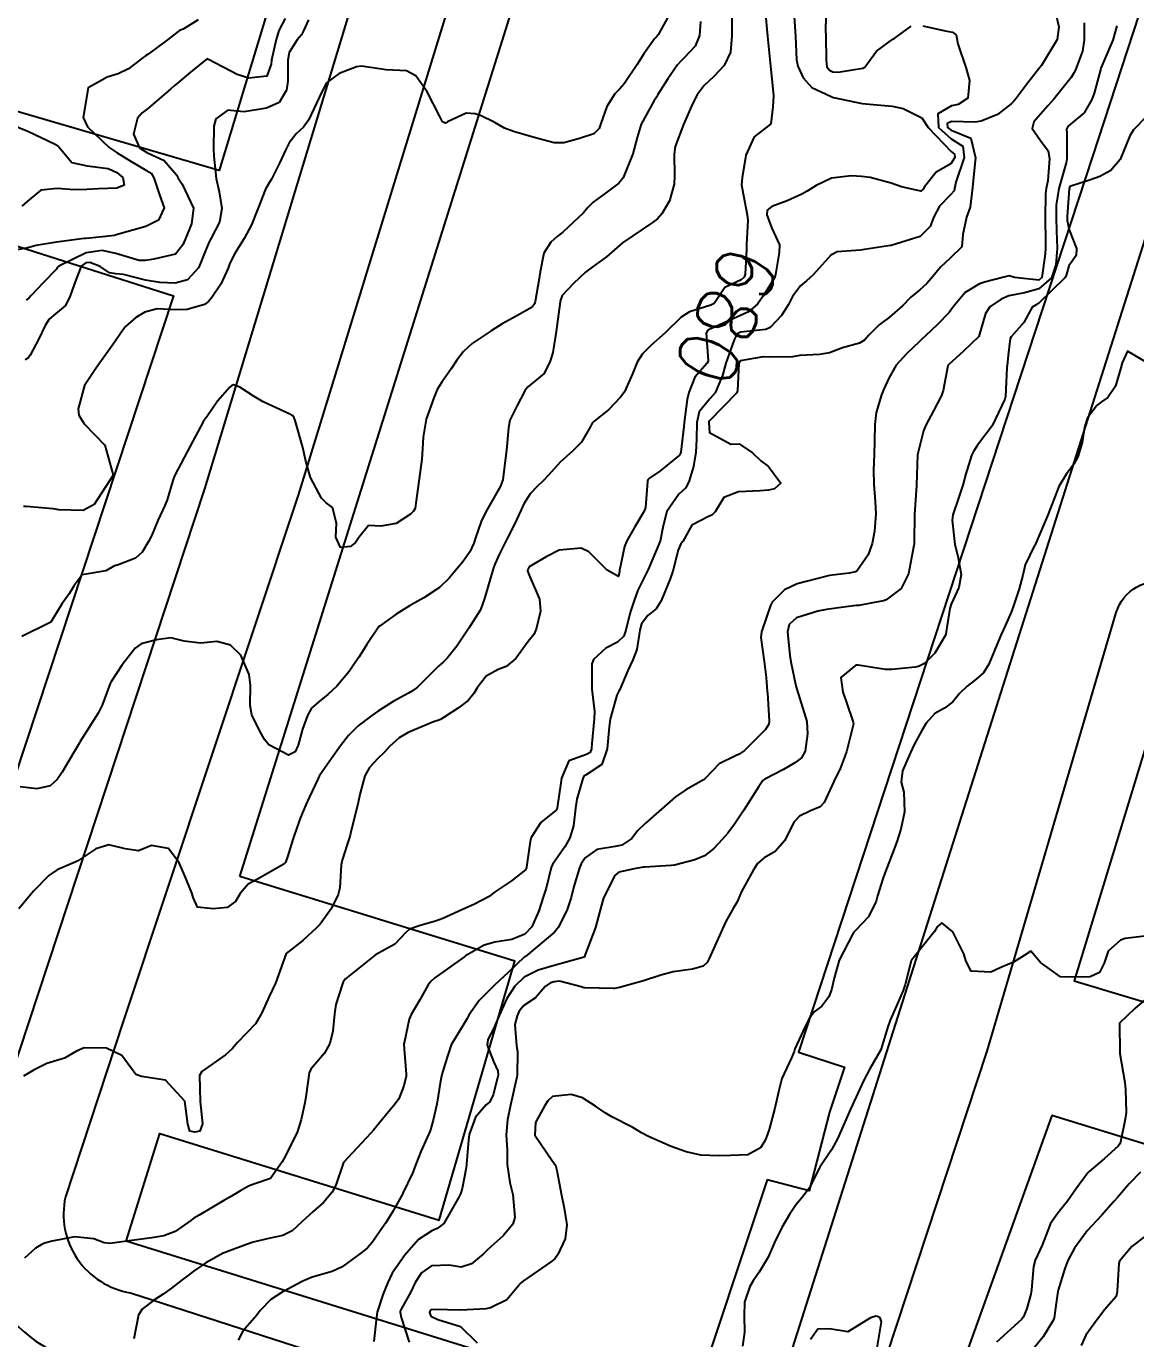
# Model space of a CAD drawing. Header units: metres. Extents: x 292545 to 299085, y 7450245 to 7463078.
# Drawn here: x 296307 to 296381.5, y 7459878.1 to 7459966.2 of the extents above; entities that cross this region are included whole.
import ezdxf
from ezdxf.enums import TextEntityAlignment as Align

# ---------------------------------------------------------------- set-up
doc = ezdxf.new("R2010")
doc.units = ezdxf.units.M
for name, color, linetype in [('Cotas', 45, 'Continuous'), ('Curvas de Nivel 1m', 11, 'Continuous'), ('Curvas de Nivel 5m', 15, 'Continuous'), ('Edificações', 30, 'Continuous'), ('Vias Primárias', 230, 'Continuous')]:
    doc.layers.add(name, color=color, linetype=linetype)
doc.styles.add('Style-STANDARD', font='STANDARD.shx')

msp = doc.modelspace()

# ---------------------------------------------------------------- linework, layer by layer
at = {"layer": 'Curvas de Nivel 1m', "flags": 128}
for points, elevation in [([(296356.601, 7459967.566), (296356.732, 7459966.03), (296356.776, 7459965.564), (296356.949, 7459963.779), (296356.972, 7459963.562), (296357.145, 7459961.815), (296357.172, 7459961.56), (296357.172, 7459961.53), (296357.132, 7459960.81), (296356.987, 7459959.69), (296356.861, 7459959.563), (296355.869, 7459958.815), (296355.319, 7459957.578), (296355.284, 7459957.385), (296355.078, 7459956.085), (296355.031, 7459955.581), (296355.069, 7459955.346), (296355.401, 7459953.576), (296355.44, 7459953.175), (296355.367, 7459951.577), (296355.348, 7459951.248), (296355.263, 7459949.577), (296355.192, 7459949.386), (296354.997, 7459949.208), (296353.895, 7459948.691), (296353.186, 7459947.607), (296352.972, 7459947.493), (296351.537, 7459947.055), (296350.963, 7459946.684), (296349.891, 7459945.646), (296348.944, 7459944.784), (296348.372, 7459944.232), (296348.016, 7459943.669), (296347.699, 7459942.895), (296347.159, 7459941.677), (296347.06, 7459941.52), (296346.899, 7459941.321), (296346.1, 7459940.478), (296345.129, 7459939.698), (296345.003, 7459939.577), (296344.878, 7459939.35), (296344.282, 7459938.289), (296343.702, 7459937.717), (296342.845, 7459936.961), (296342.272, 7459936.302), (296341.76, 7459935.741), (296341.28, 7459935.294), (296340.824, 7459934.821), (296340.413, 7459934.158), (296340.232, 7459933.756), (296339.771, 7459932.788), (296339.256, 7459931.773), (296338.773, 7459930.788), (296338.452, 7459930.097), (296338.339, 7459929.784), (296337.991, 7459928.547), (296337.768, 7459927.79), (296337.488, 7459927.036), (296336.713, 7459925.8), (296335.915, 7459924.594), (296335.278, 7459923.814), (296334.983, 7459923.524), (296334.687, 7459923.24), (296333.256, 7459921.841), (296332.924, 7459921.591), (296332.667, 7459921.443), (296331.643, 7459920.875), (296330.649, 7459920.244), (296330.424, 7459920.094), (296330.113, 7459919.875), (296329.285, 7459919.234), (296328.63, 7459918.584), (296328.093, 7459917.898), (296327.484, 7459917.037), (296326.697, 7459915.919), (296326.66, 7459915.852), (296326.591, 7459915.695), (296326.023, 7459914.481), (296325.757, 7459913.928), (296325.414, 7459913.081), (296325.003, 7459911.936), (296324.887, 7459911.598), (296324.53, 7459910.439), (296324.4, 7459910.067), (296324.29, 7459909.943), (296322.513, 7459908.933), (296321.887, 7459908.598), (296321.353, 7459907.982), (296321.04, 7459907.442), (296320.493, 7459907.045), (296319.537, 7459906.955), (296318.493, 7459907.053), (296318.2, 7459907.714), (296318.102, 7459908.016), (296317.649, 7459909.158), (296317.263, 7459910.029), (296316.538, 7459911.013), (296315.398, 7459911.193), (296314.535, 7459910.842), (296313.636, 7459910.974), (296312.54, 7459911.256), (296311.659, 7459910.976), (296310.525, 7459910.229), (296310.452, 7459910.182), (296310.321, 7459910.112), (296309.075, 7459909.567), (296308.513, 7459909.179), (296307.486, 7459908.145), (296306.491, 7459906.958)], 681), ([(296354.378, 7459966.766), (296354.382, 7459965.592), (296354.287, 7459964.483), (296353.87, 7459963.599), (296353.155, 7459962.867), (296352.511, 7459962.255), (296352.038, 7459961.621), (296351.732, 7459961.029), (296351.123, 7459959.63), (296350.576, 7459958.16), (296350.495, 7459957.636), (296350.532, 7459956.182), (296350.51, 7459955.636), (296350.189, 7459954.506), (296349.684, 7459953.644), (296349.379, 7459953.308), (296349.037, 7459953.043), (296347.023, 7459951.68), (296345.967, 7459950.737), (296345.006, 7459950.043), (296344.558, 7459949.707), (296343.747, 7459948.963), (296342.979, 7459948.143), (296342.864, 7459947.842), (296342.845, 7459947.731), (296342.633, 7459946.056), (296342.586, 7459945.734), (296342.349, 7459944.326), (296342.181, 7459943.738), (296341.762, 7459942.9), (296340.91, 7459942.192), (296340.659, 7459942), (296340.477, 7459941.754), (296339.938, 7459940.714), (296339.477, 7459939.764), (296339.371, 7459939.269), (296339.25, 7459937.766), (296339.192, 7459937.425), (296338.987, 7459935.768), (296338.956, 7459935.645), (296338.829, 7459935.343), (296337.949, 7459933.783), (296337.563, 7459933.031), (296337.146, 7459931.796), (296337.056, 7459931.521), (296336.774, 7459930.937), (296336.306, 7459930.266), (296335.931, 7459929.808), (296335.399, 7459929.171), (296334.75, 7459928.531), (296333.692, 7459927.836), (296333.079, 7459927.504), (296332.735, 7459927.31), (296331.839, 7459926.746), (296330.714, 7459925.936), (296330.68, 7459925.904), (296330.649, 7459925.871), (296329.873, 7459924.706), (296329.341, 7459923.884), (296329.086, 7459923.489), (296328.683, 7459922.891), (296327.845, 7459921.902), (296327.234, 7459921.342), (296326.657, 7459920.876), (296326.157, 7459920.418), (296325.871, 7459919.928), (296325.537, 7459919.028), (296325.253, 7459917.934), (296325.05, 7459917.502), (296324.613, 7459917.276), (296323.282, 7459917.96), (296322.981, 7459918.319), (296322.633, 7459918.972), (296322.145, 7459919.975), (296322.025, 7459920.604), (296322.06, 7459921.976), (296321.956, 7459922.701), (296321.395, 7459923.983), (296320.7, 7459924.664), (296319.797, 7459924.905), (296318.701, 7459924.801), (296317.593, 7459924.918), (296316.704, 7459925.155), (296315.74, 7459925.013), (296314.7, 7459924.76), (296314.308, 7459924.453), (296313.998, 7459924.067), (296313.429, 7459923.329), (296312.674, 7459922.18), (296312.629, 7459922.081), (296312.1, 7459920.64), (296311.828, 7459920.092), (296310.624, 7459918.19), (296310.595, 7459918.139), (296310.578, 7459918.11), (296309.845, 7459916.883), (296309.398, 7459916.122), (296309.078, 7459915.643), (296308.589, 7459915.217), (296307.709, 7459915.02), (296306.588, 7459915.137)], 682), ([(296350.048, 7459966.798), (296349.418, 7459965.648), (296349.314, 7459965.526), (296349.189, 7459965.385), (296348.454, 7459964.38), (296348.019, 7459963.667), (296347.15, 7459962.377), (296346.82, 7459962.01), (296346.521, 7459961.686), (296345.979, 7459960.847), (296345.577, 7459959.695), (296345.457, 7459959.357), (296345.112, 7459959), (296344.135, 7459958.687), (296343.103, 7459958.405), (296342.434, 7459958.406), (296341.108, 7459958.76), (296339.705, 7459959.173), (296339.117, 7459959.393), (296338.418, 7459959.781), (296337.545, 7459960.211), (296337.128, 7459960.345), (296336.532, 7459960.402), (296335.28, 7459959.818), (296335.191, 7459959.75), (296335.122, 7459959.733), (296334.944, 7459959.822), (296334.744, 7459960.206), (296333.918, 7459961.832), (296333.154, 7459962.913), (296332.538, 7459963.231), (296331.157, 7459963.296), (296329.495, 7459963.552), (296329.159, 7459963.512), (296328.003, 7459963.053), (296327.148, 7459962.426), (296326.885, 7459961.914), (296326.663, 7459961.442), (296325.943, 7459959.928), (296325.601, 7459959.448), (296325.109, 7459959.013), (296324.646, 7459958.399), (296324.417, 7459957.947), (296323.989, 7459957.046), (296323.462, 7459955.956), (296323.315, 7459955.713), (296323.066, 7459955.285), (296322.537, 7459953.968), (296322.12, 7459952.891), (296321.616, 7459951.981), (296321.013, 7459951.013), (296320.671, 7459950.329), (296320.543, 7459949.995), (296320.068, 7459948.918), (296319.459, 7459948.005), (296319.242, 7459947.736), (296318.968, 7459947.542), (296317.789, 7459947.204), (296316.97, 7459947.19), (296315.776, 7459947.243), (296314.967, 7459947.032), (296314.35, 7459946.678), (296313.667, 7459946.073), (296313.362, 7459945.663), (296312.942, 7459945.031), (296312.279, 7459944.09), (296311.71, 7459943.309), (296310.903, 7459942.11), (296310.476, 7459940.525), (296310.519, 7459940.114), (296310.877, 7459939.519), (296311.585, 7459938.814), (296312.265, 7459938.089), (296312.833, 7459936.08), (296311.563, 7459934.099), (296310.809, 7459933.7), (296309.178, 7459933.758), (296308.81, 7459933.816), (296306.994, 7459933.965), (296306.811, 7459933.979)], 684), ([(296324.386, 7459966.764), (296323.961, 7459965.952), (296323.786, 7459965.352), (296323.473, 7459963.957), (296323.431, 7459963.687), (296323.152, 7459962.887), (296321.929, 7459962.757), (296321.153, 7459962.995), (296319.232, 7459964.009), (296319.163, 7459964.046), (296319.131, 7459964.043), (296319.078, 7459964.011), (296318.026, 7459963.155), (296317.149, 7459962.418), (296316.937, 7459962.242), (296316.696, 7459962.037), (296315.129, 7459960.695), (296314.783, 7459960.407), (296314.468, 7459960.067), (296314.199, 7459958.977), (296314.607, 7459958.065), (296315.09, 7459957.754), (296316.265, 7459957.222), (296317.075, 7459956.251), (296317.191, 7459956.029), (296317.473, 7459955.621), (296318.224, 7459954.018), (296318.1, 7459952.957), (296317.701, 7459952.023), (296317.499, 7459951.545), (296317.012, 7459950.924), (296315.552, 7459950.596), (296315.007, 7459950.493), (296314.567, 7459950.505), (296313.012, 7459950.97), (296312.093, 7459951.173), (296311.012, 7459951.02), (296309.183, 7459950.128), (296309.089, 7459950.042), (296309.001, 7459949.9), (296308.129, 7459949.002), (296307.327, 7459948.147), (296307.166, 7459947.962), (296306.978, 7459947.83)], 686), ([(296376.061, 7459967.337), (296376.336, 7459966.193), (296376.213, 7459965.335), (296375.165, 7459963.608), (296375.051, 7459963.464), (296374.963, 7459963.352), (296374.177, 7459962.335), (296373.439, 7459961.367), (296373.305, 7459961.204), (296373.138, 7459961.017), (296372.204, 7459960.302), (296371.12, 7459959.849), (296370.716, 7459959.799), (296369.119, 7459959.831), (296368.835, 7459959.705), (296368.854, 7459959.423), (296369.111, 7459959.247), (296370.433, 7459958.727), (296370.748, 7459957.395), (296370.693, 7459957), (296370.543, 7459955.398), (296370.378, 7459954.075), (296370.126, 7459953.404), (296369.877, 7459952.253), (296369.811, 7459951.408), (296369.015, 7459950.644), (296368.389, 7459950.047), (296367.87, 7459949.431), (296367.469, 7459948.962), (296366.989, 7459948.52), (296366.403, 7459948.027), (296365.841, 7459947.457), (296364.965, 7459946.699), (296364.261, 7459946.176), (296363.582, 7459945.484), (296363.278, 7459945.156), (296362.945, 7459944.954), (296361.804, 7459944.637), (296360.935, 7459944.294), (296360.267, 7459944.186), (296358.931, 7459944.112), (296358.449, 7459944.026), (296356.93, 7459944.015), (296356.473, 7459944.021), (296354.935, 7459943.751), (296354.851, 7459943.581), (296354.746, 7459941.742), (296354.677, 7459941.583), (296352.884, 7459939.722), (296352.836, 7459939.657), (296352.825, 7459939.611), (296352.873, 7459938.944), (296354.296, 7459938.154), (296354.862, 7459938.179), (296355.756, 7459937.571), (296356.313, 7459937.033), (296356.844, 7459936.672), (296357.666, 7459935.552), (296357.233, 7459935.152), (296356.828, 7459935.061), (296356.283, 7459935.023), (296354.827, 7459934.969), (296353.84, 7459934.582), (296353.249, 7459933.606), (296353.031, 7459933.386), (296352.808, 7459933.292), (296351.696, 7459932.724), (296351.081, 7459931.627), (296350.946, 7459931.464), (296350.777, 7459931.032), (296350.421, 7459929.635), (296350.237, 7459929.117), (296349.631, 7459927.647), (296349.295, 7459927.091), (296348.728, 7459926.663), (296348.299, 7459926.084), (296348.207, 7459925.665), (296347.996, 7459924.371), (296347.718, 7459923.67), (296347.396, 7459922.959), (296346.855, 7459921.678), (296346.778, 7459921.562), (296346.659, 7459921.298), (296346.211, 7459919.686), (296346.13, 7459919.179), (296346.009, 7459917.689), (296345.654, 7459916.647), (296344.596, 7459915.944), (296344.443, 7459915.864), (296344.358, 7459915.712), (296343.968, 7459914.327), (296343.873, 7459913.717), (296343.747, 7459912.532), (296343.49, 7459911.721), (296343.151, 7459911.117), (296342.53, 7459910.22), (296342.329, 7459909.928), (296342.253, 7459909.733), (296341.901, 7459908.344), (296341.716, 7459907.738), (296341.416, 7459906.814), (296340.955, 7459905.745), (296340.468, 7459905.256), (296339.6, 7459904.898), (296338.467, 7459904.718), (296337.733, 7459904.518), (296336.499, 7459903.8), (296336.474, 7459903.779), (296336.452, 7459903.758), (296336.289, 7459903.64), (296334.438, 7459902.32), (296334.173, 7459902.095), (296333.981, 7459901.835), (296333.423, 7459900.835), (296332.837, 7459899.846), (296332.713, 7459899.533), (296332.385, 7459898.042), (296332.347, 7459897.887), (296332.346, 7459897.85), (296332.38, 7459897.525), (296332.515, 7459895.848), (296332.503, 7459895.706), (296332.351, 7459895.052), (296332.002, 7459894.189), (296331.772, 7459893.856), (296331.111, 7459893.077), (296330.315, 7459892.084), (296330.134, 7459891.873), (296328.293, 7459889.9), (296327.787, 7459888.388), (296327.545, 7459887.907), (296326.944, 7459887.225), (296326.25, 7459886.625), (296325.508, 7459885.931), (296324.847, 7459885.327), (296324.229, 7459885), (296323.367, 7459884.817), (296322.222, 7459884.566), (296321.782, 7459884.412), (296320.645, 7459883.986), (296320.341, 7459883.869), (296320.22, 7459883.818), (296319.046, 7459883.172), (296318.201, 7459882.59), (296317.878, 7459882.343), (296317.473, 7459882.027), (296316.756, 7459881.466), (296316.183, 7459881.064), (296315.568, 7459880.657), (296314.784, 7459880.054), (296314.541, 7459879.682), (296314.209, 7459878.059)], 678), ([(296360.709, 7459967.515), (296360.67, 7459966.044), (296360.677, 7459965.515), (296360.701, 7459963.983), (296360.764, 7459963.516), (296360.922, 7459963.275), (296361.159, 7459963.166), (296361.518, 7459963.148), (296363.162, 7459963.414), (296363.305, 7459963.488), (296364.094, 7459964.561), (296365.192, 7459965.367), (296365.256, 7459965.395), (296365.346, 7459965.458), (296366.413, 7459966.236)], 679), ([(296318.548, 7459966.667), (296317.536, 7459966.027), (296317.283, 7459965.938), (296317.192, 7459965.891), (296316.472, 7459965.327), (296315.176, 7459964.369), (296314.993, 7459964.243), (296314.758, 7459964.064), (296313.855, 7459963.381), (296313.157, 7459963.031), (296312.431, 7459962.81), (296311.143, 7459962.1), (296310.825, 7459960.104), (296311.114, 7459959.473), (296312.557, 7459958.085), (296313.089, 7459957.722), (296313.964, 7459957.192), (296315.078, 7459956.546), (296315.378, 7459956.357), (296315.566, 7459956.053), (296315.931, 7459954.916), (296316.252, 7459954.042), (296315.869, 7459953.219), (296315.034, 7459952.787), (296314.461, 7459952.636), (296313.025, 7459952.219), (296312.917, 7459952.189), (296312.121, 7459952.089), (296311.022, 7459951.982), (296310.889, 7459951.97), (296309.019, 7459951.725), (296307.656, 7459951.504), (296307.015, 7459951.334), (296305.985, 7459951.138)], 687), ([(296352.276, 7459966.546), (296352.209, 7459965.62), (296351.913, 7459964.891), (296351.17, 7459964.106), (296350.924, 7459963.875), (296350.721, 7459963.634), (296350.083, 7459962.712), (296349.413, 7459961.647), (296349.313, 7459961.477), (296349.138, 7459961.208), (296348.291, 7459959.662), (296348.008, 7459958.768), (296347.73, 7459957.67), (296347.077, 7459956.054), (296346.792, 7459955.683), (296345.793, 7459954.961), (296345.054, 7459954.426), (296344.694, 7459954.06), (296344.403, 7459953.71), (296343.03, 7459952.397), (296342.647, 7459952.114), (296342.212, 7459951.738), (296341.758, 7459951), (296341.504, 7459949.745), (296341.446, 7459949.296), (296341.164, 7459947.748), (296341.123, 7459947.597), (296340.969, 7459947.363), (296339.936, 7459946.788), (296338.958, 7459946.25), (296338.209, 7459945.781), (296336.944, 7459944.918), (296336.348, 7459944.397), (296335.898, 7459943.81), (296335.516, 7459943.223), (296334.911, 7459942.337), (296334.706, 7459942.023), (296334.597, 7459941.825), (296334.355, 7459941.285), (296333.856, 7459939.835), (296333.653, 7459938.621), (296333.609, 7459937.839), (296333.548, 7459937.144), (296333.38, 7459935.842), (296333.16, 7459934.188), (296333.104, 7459933.846), (296333.005, 7459933.652), (296332.807, 7459933.47), (296331.824, 7459932.833), (296330.795, 7459932.646), (296329.981, 7459932.693), (296329.321, 7459931.885), (296329.107, 7459931.559), (296328.777, 7459931.288), (296328.094, 7459931.218), (296327.772, 7459931.905), (296327.838, 7459932.863), (296327.567, 7459933.909), (296327.129, 7459934.229), (296326.819, 7459934.524), (296326.082, 7459935.928), (296325.76, 7459937.02), (296325.57, 7459937.933), (296325.058, 7459939.761), (296324.994, 7459939.939), (296324.884, 7459940.062), (296324.638, 7459940.19), (296322.893, 7459941.01), (296322.287, 7459941.36), (296321.327, 7459941.984), (296320.905, 7459942.155), (296320.79, 7459942.106), (296320.67, 7459941.992), (296319.835, 7459941.059), (296319.121, 7459940.008), (296319.017, 7459939.874), (296318.88, 7459939.671), (296317.998, 7459938.023), (296317.604, 7459937.277), (296316.952, 7459936.038), (296316.83, 7459935.73), (296316.446, 7459934.415), (296316.3, 7459934.045), (296315.827, 7459933.025), (296315.417, 7459932.054), (296315.208, 7459931.634), (296314.776, 7459930.914), (296314.332, 7459930.502), (296313.23, 7459930.075), (296312.88, 7459929.961), (296312.761, 7459929.895), (296312.333, 7459929.661), (296310.756, 7459929.379), (296310.206, 7459928.658), (296309.871, 7459928.119), (296309.396, 7459927.46), (296308.716, 7459926.312), (296308.637, 7459926.208), (296308.505, 7459926.132), (296306.704, 7459925.233)], 683), ([(296367.201, 7459966.264), (296368.706, 7459965.916), (296369.197, 7459965.831), (296369.433, 7459965.654), (296369.482, 7459965.416), (296369.549, 7459965.053), (296370.109, 7459963.406), (296370.342, 7459962.59), (296370.215, 7459961.404), (296369.577, 7459960.973), (296369.135, 7459960.877), (296368.2, 7459960.356), (296368.262, 7459959.429), (296369.105, 7459958.665), (296369.876, 7459958.184), (296369.978, 7459957.407), (296369.427, 7459955.765), (296369.349, 7459955.416), (296369.298, 7459955.188), (296369.065, 7459954.916), (296368.322, 7459954.159), (296367.943, 7459953.431), (296367.691, 7459952.779), (296367.03, 7459952.1), (296365.067, 7459951.513), (296365.023, 7459951.506), (296364.735, 7459951.473), (296363.276, 7459951.231), (296363.02, 7459951.198), (296361.442, 7459951.082), (296361.016, 7459950.864), (296359.827, 7459949.528), (296359.395, 7459949.136), (296358.992, 7459948.799), (296358.45, 7459948.076), (296358.169, 7459947.548), (296357.717, 7459946.801), (296356.957, 7459945.991), (296356.649, 7459945.87), (296354.954, 7459945.688), (296354.732, 7459945.583), (296354.541, 7459945.178), (296353.982, 7459943.594), (296353.743, 7459942.775), (296353.246, 7459941.605), (296352.899, 7459941.202), (296352.178, 7459940.33), (296352.016, 7459939.619), (296351.994, 7459938.491), (296351.946, 7459937.619), (296351.798, 7459936.665), (296351.496, 7459935.623), (296351.257, 7459935.197), (296350.825, 7459934.795), (296350.018, 7459933.642), (296349.772, 7459932.672), (296349.559, 7459931.648), (296348.764, 7459929.737), (296348.735, 7459929.689), (296348.718, 7459929.66), (296348.07, 7459928.347), (296347.82, 7459927.669), (296347.538, 7459926.865), (296347.249, 7459925.675), (296347.124, 7459925.261), (296346.705, 7459924.872), (296345.92, 7459924.468), (296345.093, 7459923.696), (296344.981, 7459923.404), (296344.975, 7459921.705), (296345.143, 7459920.198), (296345.135, 7459919.703), (296344.983, 7459918.061), (296344.958, 7459917.705), (296344.872, 7459917.454), (296344.617, 7459917.323), (296343.435, 7459916.897), (296342.942, 7459915.727), (296342.898, 7459915.419), (296342.637, 7459913.729), (296342.626, 7459913.676), (296342.571, 7459913.581), (296341.558, 7459912.745), (296340.904, 7459911.746), (296340.822, 7459911.474), (296340.584, 7459909.749), (296340.577, 7459909.695), (296340.521, 7459909.578), (296339.583, 7459908.833), (296338.506, 7459908.124), (296338.315, 7459907.971), (296338.07, 7459907.784), (296337.047, 7459907.245), (296336.495, 7459906.992), (296334.964, 7459906.299), (296334.486, 7459906.122), (296333.447, 7459905.84), (296332.739, 7459905.588), (296332.476, 7459905.364), (296331.751, 7459904.57), (296330.453, 7459903.87), (296328.436, 7459902.251), (296328.285, 7459902.051), (296328.224, 7459901.902), (296327.792, 7459900.526), (296327.682, 7459899.907), (296327.577, 7459898.723), (296327.37, 7459897.91), (296327.026, 7459897.264), (296326.369, 7459896.504), (296326.105, 7459896.183), (296326.002, 7459895.924), (296325.799, 7459894.468), (296325.698, 7459893.926), (296325.449, 7459892.801), (296325.191, 7459891.931), (296324.295, 7459890.162), (296324.18, 7459889.951), (296323.393, 7459888.842), (296322.27, 7459888.451), (296321.916, 7459888.326), (296321.334, 7459887.979), (296320.656, 7459887.589), (296320.257, 7459887.367), (296318.599, 7459886.367), (296318.244, 7459886.162), (296318.157, 7459886.107), (296318.049, 7459886.022), (296316.989, 7459885.279), (296316.232, 7459884.984), (296315.422, 7459884.857), (296314.229, 7459884.701), (296312.611, 7459884.468), (296312.227, 7459884.507), (296311.542, 7459884.785), (296310.231, 7459884.91), (296308.728, 7459884.633), (296308.226, 7459884.491), (296307.985, 7459884.383), (296307.61, 7459884.146), (296306.873, 7459883.494)], 679), ([(296378.039, 7459966.472), (296378.032, 7459965.312), (296377.921, 7459964.567), (296377.453, 7459963.317), (296377.361, 7459963.118), (296377.158, 7459962.793), (296375.997, 7459961.337), (296375.6, 7459960.879), (296375.128, 7459960.353), (296374.658, 7459959.817), (296374.542, 7459959.356), (296375.105, 7459958.569), (296375.621, 7459957.865), (296375.71, 7459957.341), (296375.586, 7459955.85), (296375.485, 7459955.344), (296375.435, 7459954.977), (296375.405, 7459953.345), (296375.434, 7459951.751), (296375.442, 7459951.344), (296375.42, 7459950.941), (296375.191, 7459949.347), (296374.991, 7459949.184), (296373.351, 7459949.367), (296373.004, 7459949.46), (296372.919, 7459949.455), (296372.631, 7459949.374), (296371.334, 7459949.051), (296370.996, 7459948.937), (296370.038, 7459948.353), (296369.268, 7459947.416), (296368.969, 7459947.003), (296368.189, 7459946.2), (296367.381, 7459945.436), (296367.159, 7459945.229), (296366.947, 7459945.026), (296366.128, 7459944.259), (296365.413, 7459943.463), (296364.914, 7459942.593), (296364.57, 7459941.81), (296364.427, 7459941.475), (296364.073, 7459940.296), (296363.982, 7459939.479), (296363.951, 7459938.394), (296363.928, 7459937.479), (296363.898, 7459936.424), (296363.908, 7459935.479), (296363.996, 7459934.303), (296364.035, 7459933.478), (296363.947, 7459932.328), (296363.794, 7459931.48), (296363.52, 7459930.738), (296362.764, 7459929.634), (296362.676, 7459929.579), (296362.252, 7459929.495), (296360.935, 7459929.334), (296360.76, 7459929.303), (296359.359, 7459928.926), (296358.751, 7459928.77), (296357.906, 7459928.388), (296357.074, 7459927.557), (296356.961, 7459927.328), (296356.723, 7459926.61), (296356.374, 7459925.565), (296356.318, 7459925.175), (296356.538, 7459923.562), (296356.677, 7459922.479), (296356.754, 7459921.559), (296356.76, 7459921.461), (296356.882, 7459919.558), (296356.85, 7459919.349), (296356.637, 7459918.987), (296355.231, 7459917.581), (296354.862, 7459917.344), (296354.618, 7459917.234), (296353.529, 7459916.681), (296352.594, 7459915.71), (296352.548, 7459915.656), (296352.474, 7459915.611), (296351.275, 7459914.935), (296350.581, 7459914.48), (296349.656, 7459913.644), (296348.563, 7459912.672), (296348.036, 7459912.187), (296347.653, 7459911.669), (296346.998, 7459911.224), (296346.545, 7459911.133), (296345.311, 7459910.929), (296344.533, 7459910.373), (296344.263, 7459909.977), (296344.144, 7459909.714), (296343.77, 7459908.457), (296343.576, 7459907.719), (296343.31, 7459906.903), (296342.738, 7459905.727), (296342.47, 7459905.389), (296340.518, 7459903.749), (296340.473, 7459903.73), (296340.453, 7459903.718), (296339.347, 7459902.671), (296338.433, 7459901.817), (296338.415, 7459901.799), (296338.395, 7459901.78), (296337.413, 7459900.795), (296336.716, 7459899.797), (296336.605, 7459899.594), (296336.397, 7459899.241), (296335.526, 7459897.813), (296335.121, 7459896.569), (296334.909, 7459895.822), (296334.806, 7459895.373), (296334.562, 7459893.827), (296334.322, 7459892.759), (296334.116, 7459892.031), (296334.038, 7459891.833), (296333.484, 7459890.655), (296333.169, 7459889.841), (296332.927, 7459889.2), (296332.292, 7459887.85), (296332.286, 7459887.827), (296332.262, 7459887.785), (296331.563, 7459886.544), (296331.148, 7459885.861), (296330.77, 7459885.33), (296330.223, 7459884.539), (296329.914, 7459884.178), (296329.541, 7459883.88), (296328.203, 7459882.894), (296327.525, 7459882.581), (296326.196, 7459882.2), (296325.564, 7459881.929), (296324.185, 7459881.195), (296323.421, 7459880.717), (296322.699, 7459879.965), (296322.471, 7459879.664), (296322.163, 7459879.304), (296321.537, 7459878.591), (296321.214, 7459877.979)], 677), ([(296380.231, 7459966.251), (296379.948, 7459965.289), (296379.164, 7459963.416), (296379.139, 7459963.325), (296379.134, 7459963.3), (296378.702, 7459961.75), (296378.55, 7459961.306), (296378.033, 7459960.407), (296377.118, 7459959.667), (296376.929, 7459959.51), (296376.848, 7459959.324), (296376.862, 7459959.076), (296376.872, 7459957.323), (296376.816, 7459957.05), (296376.323, 7459955.331), (296376.164, 7459954.225), (296376.147, 7459953.333), (296376.183, 7459952.481), (296376.229, 7459951.332), (296376.141, 7459950.198), (296375.831, 7459949.337), (296374.985, 7459948.588), (296374.02, 7459948.327), (296372.984, 7459948.115), (296372.462, 7459947.893), (296371.698, 7459947.383), (296371.408, 7459946.946), (296370.953, 7459945.39), (296369.929, 7459944.414), (296368.924, 7459943.489), (296368.888, 7459943.455), (296368.869, 7459943.421), (296368.572, 7459941.758), (296368.461, 7459941.424), (296367.925, 7459940.397), (296367.399, 7459939.435), (296367.252, 7459939.062), (296366.853, 7459937.44), (296366.78, 7459935.441), (296366.773, 7459935.382), (296366.64, 7459933.443), (296366.622, 7459931.606), (296366.61, 7459931.443), (296366.572, 7459931.234), (296366.232, 7459929.448), (296365.739, 7459928.464), (296364.736, 7459927.7), (296364.565, 7459927.642), (296363.715, 7459927.48), (296362.896, 7459927.323), (296362.731, 7459927.315), (296362.538, 7459927.3), (296360.728, 7459927.046), (296360.153, 7459926.945), (296358.722, 7459926.498), (296358.215, 7459926.048), (296358.103, 7459925.546), (296358.28, 7459923.961), (296358.347, 7459923.543), (296358.669, 7459921.939), (296358.785, 7459921.539), (296358.86, 7459921.339), (296359.405, 7459919.532), (296359.456, 7459918.71), (296359.29, 7459917.533), (296359.052, 7459917.1), (296358.611, 7459916.761), (296357.842, 7459916.31), (296356.594, 7459915.661), (296356.53, 7459915.625), (296356.458, 7459915.562), (296356.191, 7459915.168), (296355.177, 7459913.581), (296354.563, 7459912.648), (296354.112, 7459912.04), (296353.736, 7459911.598), (296353.156, 7459910.992), (296352.536, 7459910.51), (296351.899, 7459910.25), (296350.527, 7459909.892), (296350.31, 7459909.858), (296348.524, 7459909.754), (296348.44, 7459909.745), (296347.921, 7459909.666), (296346.782, 7459909.415), (296346.518, 7459909.181), (296345.749, 7459907.691), (296345.487, 7459906.696), (296345.229, 7459905.699), (296344.453, 7459903.71), (296342.447, 7459903.149), (296341.365, 7459902.82), (296340.439, 7459902.357), (296339.804, 7459901.759), (296339.271, 7459900.916), (296338.756, 7459899.775), (296338.395, 7459898.94), (296337.997, 7459898.173), (296337.946, 7459897.784), (296338.372, 7459896.697), (296338.65, 7459896.06), (296338.673, 7459895.775), (296338.625, 7459895.511), (296338.343, 7459894.46), (296338.125, 7459893.993), (296337.869, 7459893.785), (296337.154, 7459892.962), (296336.746, 7459891.796), (296336.684, 7459891.421), (296336.547, 7459889.797), (296336.531, 7459889.556), (296336.269, 7459888.174), (296336.183, 7459887.883), (296336.147, 7459887.802), (296336.044, 7459887.586), (296335.043, 7459885.818), (296334.592, 7459885.47), (296334.235, 7459885.322), (296333.331, 7459884.735), (296332.551, 7459883.847), (296332.404, 7459883.655), (296332.208, 7459883.4), (296331.573, 7459882.482), (296331.281, 7459881.859), (296330.965, 7459881.082), (296330.559, 7459879.866), (296330.509, 7459879.525), (296330.336, 7459877.877)], 676), ([(296305.406, 7459959.889), (296307.109, 7459959.196), (296308.885, 7459958.344), (296309.094, 7459958.231), (296309.179, 7459958.129), (296310.049, 7459957.082), (296311.08, 7459956.855), (296312.495, 7459956.669), (296313.076, 7459956.417), (296313.481, 7459956.076), (296313.578, 7459955.565), (296313.066, 7459955.364), (296311.841, 7459955.316), (296311.065, 7459955.272), (296310.201, 7459955.25), (296309.065, 7459955.332), (296307.981, 7459955.223), (296307.056, 7459954.451), (296306.688, 7459954.155)], 688), ([(296382.923, 7459943.25), (296380.94, 7459944.405), (296380.575, 7459943.636), (296380.492, 7459943.284), (296380.136, 7459942.063), (296379.621, 7459941.293), (296379.192, 7459941.005), (296378.898, 7459940.789), (296378.258, 7459939.938), (296378.061, 7459939.308), (296377.904, 7459938.273), (296377.611, 7459937.312), (296377.347, 7459936.816), (296376.842, 7459936.18), (296376.343, 7459935.327), (296376.039, 7459934.546), (296375.574, 7459933.339), (296374.785, 7459931.506), (296374.735, 7459931.399), (296374.706, 7459931.351), (296374.074, 7459930.053), (296373.909, 7459929.359), (296373.675, 7459928.435), (296373.32, 7459927.364), (296373.164, 7459926.931), (296372.719, 7459925.959), (296372.456, 7459925.374), (296372.284, 7459924.951), (296371.639, 7459923.386), (296371.264, 7459922.812), (296370.676, 7459922.294), (296370.172, 7459921.903), (296369.658, 7459921.41), (296369.213, 7459920.859), (296368.653, 7459920.42), (296368.001, 7459920.075), (296367.428, 7459919.432), (296367.141, 7459918.932), (296366.628, 7459917.978), (296366.363, 7459917.444), (296365.826, 7459916.23), (296365.755, 7459915.453), (296365.918, 7459914.782), (296365.975, 7459913.456), (296365.724, 7459912.29), (296365.453, 7459911.461), (296365.197, 7459910.802), (296364.686, 7459909.468), (296364.643, 7459909.347), (296364.518, 7459908.956), (296364.164, 7459907.815), (296364.067, 7459907.474), (296363.556, 7459906.41), (296362.673, 7459905.488), (296362.574, 7459905.387), (296362.47, 7459905.233), (296361.578, 7459903.503), (296361.236, 7459902.303), (296361.067, 7459901.51), (296360.898, 7459901.041), (296360.416, 7459900.404), (296359.905, 7459900.03), (296359.549, 7459899.529), (296359.165, 7459898.763), (296358.613, 7459897.538), (296358.55, 7459897.369), (296358.374, 7459896.935), (296357.732, 7459895.549), (296357.538, 7459894.746), (296357.258, 7459893.556), (296356.876, 7459892.119), (296356.673, 7459891.565), (296356.558, 7459891.317), (296356.303, 7459890.903), (296355.457, 7459890.417), (296354.295, 7459890.38), (296353.529, 7459890.363), (296352.295, 7459890.404), (296351.302, 7459890.621), (296350.303, 7459890.975), (296348.769, 7459891.655), (296348.315, 7459891.909), (296347.733, 7459892.251), (296346.326, 7459892.986), (296345.879, 7459893.238), (296345.218, 7459893.697), (296344.341, 7459894.245), (296343.585, 7459894.477), (296342.342, 7459894.333), (296342.028, 7459894.043), (296341.819, 7459893.738), (296341.179, 7459892.604), (296341.152, 7459891.747), (296342.288, 7459890.064), (296342.525, 7459889.728), (296342.63, 7459889.376), (296342.941, 7459887.723), (296343.125, 7459886.851), (296343.284, 7459885.72), (296343.172, 7459884.778), (296342.698, 7459883.725), (296342.499, 7459883.439), (296342.208, 7459883.211), (296340.393, 7459881.955), (296340.193, 7459881.799), (296340.171, 7459881.783), (296340.152, 7459881.76), (296339.259, 7459880.692), (296338.177, 7459880.146), (296337.87, 7459880.089), (296336.175, 7459879.991), (296334.385, 7459880.037), (296334.175, 7459880.021), (296334.093, 7459879.911), (296334.079, 7459879.831), (296334.169, 7459879.598), (296334.629, 7459879.36), (296336.159, 7459878.887), (296337.279, 7459877.789)], 674), ([(296382.472, 7459905.166), (296380.795, 7459904.952), (296380.469, 7459904.856), (296379.653, 7459904.096), (296379.374, 7459903.291), (296379.074, 7459902.663), (296378.439, 7459902.383), (296377.399, 7459902.355), (296376.439, 7459902.392), (296375.097, 7459903.344), (296374.46, 7459904.099), (296374.005, 7459903.807), (296373.292, 7459903.362), (296372.449, 7459903.005), (296371.758, 7459902.693), (296370.446, 7459902.756), (296370.108, 7459903.403), (296369.947, 7459903.916), (296369.212, 7459905.413), (296368.482, 7459906.01), (296368.168, 7459905.734), (296367.98, 7459905.427), (296366.454, 7459903.516), (296366.425, 7459903.478), (296366.412, 7459903.45), (296366.013, 7459901.878), (296365.884, 7459901.455), (296365.442, 7459900.435), (296365.004, 7459899.464), (296364.85, 7459899.014), (296364.383, 7459897.47), (296363.645, 7459896.195), (296363.263, 7459895.481), (296362.976, 7459894.854), (296362.333, 7459893.49), (296361.478, 7459891.503), (296361.057, 7459890.753), (296360.284, 7459889.598), (296360.255, 7459889.548), (296360.243, 7459889.52), (296359.595, 7459888.202), (296359.076, 7459887.532), (296358.699, 7459887.095), (296358.252, 7459886.426), (296357.735, 7459885.548), (296357.25, 7459884.532), (296356.818, 7459883.561), (296356.203, 7459882.541), (296355.808, 7459881.962), (296355.582, 7459881.576), (296355.229, 7459880.533), (296355.206, 7459879.58), (296355.229, 7459878.507), (296355.096, 7459877.58)], 673), ([(296382.421, 7459901.096), (296381.438, 7459900.245), (296380.403, 7459899.28), (296380.431, 7459897.28), (296380.437, 7459897.224), (296380.754, 7459895.276), (296380.811, 7459894.812), (296380.856, 7459893.275), (296380.789, 7459892.815), (296380.468, 7459891.278), (296380.433, 7459891.156), (296380.309, 7459890.999), (296379.404, 7459890.185), (296378.37, 7459889.309), (296378.282, 7459889.219), (296377.471, 7459888.118), (296376.911, 7459887.324), (296376.63, 7459886.954), (296376.255, 7459886.505), (296375.776, 7459885.806), (296375.59, 7459885.337), (296375.218, 7459884.35), (296374.745, 7459883.345), (296374.635, 7459882.919), (296374.5, 7459881.347), (296374.46, 7459881.077), (296374.174, 7459880.112), (296373.97, 7459879.549), (296373.834, 7459879.355), (296372.148, 7459877.844)], 672), ([(296381.813, 7459889.265), (296381.059, 7459888.488), (296380.266, 7459887.556), (296380.036, 7459887.283), (296379.192, 7459886.353), (296378.233, 7459885.31), (296377.389, 7459884.155), (296376.944, 7459883.323), (296376.741, 7459882.792), (296376.287, 7459881.329), (296376.268, 7459881.253), (296376.182, 7459880.616), (296376.03, 7459879.466), (296375.981, 7459879.332), (296375.279, 7459878.211), (296374.588, 7459877.346)], 671), ([(296364.143, 7459877.47), (296364.414, 7459879.214), (296364.327, 7459879.468), (296364.164, 7459879.566), (296364.055, 7459879.581), (296363.687, 7459879.477), (296362.153, 7459878.546), (296360.925, 7459878.742), (296360.155, 7459878.708), (296359.652, 7459878.021)], 672)]:
    msp.add_lwpolyline(points, dxfattribs=dict(at, elevation=elevation))
at = {"layer": 'Curvas de Nivel 5m', "flags": 128}
for points, elevation in [([(296358.556, 7459966.889), (296358.647, 7459965.538), (296358.727, 7459963.987), (296358.815, 7459963.543), (296359.155, 7459962.773), (296359.748, 7459962.13), (296361.04, 7459961.512), (296361.142, 7459961.471), (296361.201, 7459961.451), (296363.136, 7459961.044), (296363.616, 7459961.002), (296365.134, 7459960.875), (296365.88, 7459960.704), (296367.123, 7459960.084), (296367.557, 7459959.436), (296369.097, 7459957.83), (296369.321, 7459957.642), (296369.346, 7459957.416), (296369.089, 7459957.003), (296368.085, 7459956.428), (296367.318, 7459955.438), (296367.226, 7459955.283), (296367.069, 7459955.164), (296365.76, 7459955.453), (296365.075, 7459955.697), (296363.674, 7459956.076), (296363.08, 7459956.15), (296362.4, 7459956.177), (296361.078, 7459956.033), (296360.034, 7459955.526), (296359.441, 7459955.16), (296359.064, 7459954.959), (296358.101, 7459954.505), (296357.052, 7459954.135), (296356.738, 7459953.873), (296356.727, 7459953.563), (296357.034, 7459952.708), (296357.576, 7459951.554), (296357.542, 7459951.03), (296357.313, 7459949.557), (296357.233, 7459949.324), (296356.993, 7459948.925), (296356.463, 7459948.083), (296356.104, 7459947.569), (296355.491, 7459947.051), (296354.965, 7459946.814), (296353.511, 7459946.154), (296352.956, 7459945.915), (296352.752, 7459945.815), (296352.648, 7459945.613), (296352.789, 7459943.757), (296352.729, 7459943.612), (296351.886, 7459942.653), (296351.483, 7459941.624), (296351.366, 7459941.158), (296351.181, 7459939.627), (296351.162, 7459939.344), (296350.948, 7459937.629), (296350.929, 7459937.552), (296350.851, 7459937.416), (296349.549, 7459936.358), (296348.835, 7459935.868), (296348.74, 7459935.755), (296348.702, 7459935.661), (296348.566, 7459933.912), (296348.478, 7459933.663), (296347.863, 7459932.603), (296347.318, 7459931.675), (296347.161, 7459931.294), (296346.842, 7459929.679), (296346.832, 7459929.61), (296346.759, 7459929.268), (296346.01, 7459929.688), (296344.775, 7459930.921), (296344.251, 7459931.181), (296342.776, 7459931.043), (296341.909, 7459930.601), (296340.765, 7459929.931), (296340.666, 7459929.751), (296340.653, 7459929.643), (296340.759, 7459929.358), (296341.451, 7459927.743), (296341.518, 7459926.955), (296341.228, 7459925.745), (296341.074, 7459925.382), (296340.705, 7459924.911), (296339.862, 7459923.762), (296339.219, 7459923.238), (296338.682, 7459923.033), (296337.884, 7459922.579), (296337.267, 7459921.794), (296337.058, 7459921.405), (296336.66, 7459920.954), (296336.013, 7459920.446), (296335.052, 7459919.816), (296334.801, 7459919.659), (296334.641, 7459919.602), (296334.334, 7459919.519), (296332.632, 7459918.792), (296332.039, 7459918.445), (296331.382, 7459917.862), (296331.027, 7459917.456), (296330.611, 7459917.058), (296330.042, 7459916.435), (296329.734, 7459915.883), (296329.406, 7459914.713), (296329.244, 7459913.89), (296328.779, 7459912.12), (296328.734, 7459911.897), (296328.7, 7459911.749), (296328.544, 7459911.281), (296328.205, 7459910.226), (296328.148, 7459909.904), (296328.046, 7459908.366), (296327.938, 7459907.906), (296327.458, 7459906.945), (296326.727, 7459905.918), (296326.606, 7459905.794), (296326.479, 7459905.67), (296325.566, 7459904.829), (296324.453, 7459903.94), (296323.738, 7459901.95), (296323.304, 7459901.072), (296322.81, 7459899.964), (296322.396, 7459899.234), (296321.778, 7459898.587), (296321.187, 7459897.982), (296320.823, 7459897.541), (296320.375, 7459897.149), (296318.787, 7459896.014), (296318.616, 7459895.759), (296318.679, 7459894.015), (296318.818, 7459892.513), (296318.655, 7459892.015), (296318.312, 7459891.949), (296317.975, 7459892.023), (296317.849, 7459892.493), (296317.648, 7459894.027), (296316.354, 7459895.451), (296314.722, 7459895.692), (296314.359, 7459895.821), (296314.176, 7459896.063), (296313.406, 7459897.107), (296312.378, 7459897.594), (296310.879, 7459897.604), (296310.376, 7459897.383), (296309.562, 7459896.927), (296308.367, 7459896.566), (296307.518, 7459896.143), (296306.81, 7459895.699)], 680), ([(296325.94, 7459966.669), (296325.612, 7459965.934), (296325.472, 7459965.653), (296325.184, 7459965.32), (296324.655, 7459964.461), (296324.551, 7459963.946), (296324.553, 7459962.542), (296324.473, 7459961.947), (296323.966, 7459961.121), (296323.131, 7459960.722), (296321.634, 7459960.488), (296321.128, 7459960.527), (296320.529, 7459960.596), (296319.735, 7459960.004), (296319.597, 7459959.524), (296319.568, 7459958.005), (296319.595, 7459957.498), (296319.757, 7459956.003), (296319.946, 7459955.119), (296320.138, 7459953.999), (296319.968, 7459953.072), (296319.417, 7459952.006), (296319.285, 7459951.742), (296319.014, 7459951.093), (296318.703, 7459950.316), (296318.558, 7459950.014), (296317.815, 7459949.197), (296316.992, 7459948.968), (296315.96, 7459949.013), (296314.994, 7459949.172), (296313.525, 7459949.548), (296312.998, 7459949.604), (296312.577, 7459949.664), (296311.958, 7459950.096), (296311.273, 7459950.373), (296311.005, 7459950.346), (296310.691, 7459950.113), (296310.21, 7459948.898), (296309.948, 7459948.12), (296309.618, 7459947.479), (296308.965, 7459946.906), (296308.542, 7459946.552), (296308.274, 7459946.137), (296307.844, 7459945.24), (296307.256, 7459944.147), (296307.131, 7459943.946), (296306.928, 7459943.834)], 685), ([(296382.209, 7459960.177), (296381.351, 7459959.268), (296381.109, 7459958.868), (296380.458, 7459957.286), (296379.833, 7459956.545), (296379.081, 7459956.146), (296378.463, 7459955.922), (296377.074, 7459955.464), (296377.016, 7459955.321), (296376.89, 7459953.477), (296376.889, 7459953.322), (296376.895, 7459953.176), (296377.035, 7459952.549), (296377.528, 7459951.315), (296377.487, 7459950.844), (296377.005, 7459950.13), (296376.824, 7459949.494), (296376.729, 7459949.324), (296374.976, 7459947.614), (296374.815, 7459947.512), (296374.533, 7459947.354), (296373.985, 7459946.337), (296373.135, 7459945.368), (296373.058, 7459945.262), (296372.934, 7459944.135), (296372.863, 7459943.431), (296372.852, 7459943.371), (296372.83, 7459943.28), (296372.746, 7459941.372), (296372.709, 7459941.181), (296371.854, 7459939.385), (296371.441, 7459938.825), (296370.863, 7459938.085), (296370.599, 7459937.66), (296370.476, 7459937.404), (296370.08, 7459936.168), (296369.882, 7459935.41), (296369.626, 7459934.61), (296369.206, 7459933.416), (296369.163, 7459933.062), (296369.356, 7459931.414), (296369.551, 7459930.637), (296369.773, 7459929.41), (296369.621, 7459928.54), (296369.105, 7459927.416), (296369.014, 7459927.134), (296368.75, 7459925.42), (296368.739, 7459925.393), (296368.712, 7459925.332), (296368, 7459924.127), (296367.321, 7459923.434), (296366.91, 7459923.218), (296366.689, 7459923.179), (296365.114, 7459923.036), (296364.686, 7459923.026), (296362.868, 7459923.311), (296362.69, 7459923.315), (296361.689, 7459922.493), (296361.817, 7459921.503), (296362.044, 7459920.887), (296362.531, 7459919.492), (296362.535, 7459919.384), (296362.085, 7459917.498), (296361.681, 7459916.43), (296361.233, 7459915.51), (296360.579, 7459914.093), (296360.302, 7459913.797), (296359.656, 7459913.529), (296358.92, 7459913.184), (296358.562, 7459912.783), (296358.135, 7459911.959), (296357.927, 7459911.546), (296357.295, 7459910.799), (296356.535, 7459910.368), (296356.1, 7459909.996), (296355.83, 7459909.57), (296355.033, 7459908.107), (296354.791, 7459907.586), (296354.701, 7459907.386), (296354.494, 7459907.02), (296353.982, 7459906.094), (296353.751, 7459905.597), (296353.348, 7459904.717), (296352.843, 7459903.606), (296352.709, 7459903.349), (296352.448, 7459903.106), (296351.722, 7459902.897), (296350.444, 7459902.719), (296349.596, 7459902.494), (296348.438, 7459902.124), (296346.839, 7459901.676), (296346.503, 7459901.608), (296346.432, 7459901.607), (296344.505, 7459901.636), (296344.432, 7459901.646), (296344.252, 7459901.712), (296342.798, 7459902.088), (296342.436, 7459902.049), (296342.195, 7459901.972), (296341.831, 7459901.736), (296341.193, 7459900.97), (296340.414, 7459900.463), (296340.093, 7459900.07), (296339.952, 7459899.757), (296339.811, 7459899.173), (296339.918, 7459897.757), (296339.983, 7459897.36), (296339.966, 7459895.756), (296339.663, 7459894.447), (296339.505, 7459893.768), (296339.31, 7459892.783), (296339.229, 7459891.771), (296339.298, 7459890.77), (296339.285, 7459889.77), (296339.465, 7459888.578), (296339.676, 7459887.766), (296339.792, 7459886.22), (296339.657, 7459885.766), (296339.029, 7459884.974), (296338.22, 7459884.26), (296337.96, 7459884.04), (296337.691, 7459883.785), (296336.888, 7459883.111), (296336.204, 7459882.885), (296335.402, 7459883.009), (296334.204, 7459882.977), (296333.54, 7459882.496), (296333.119, 7459881.841), (296332.809, 7459881.222), (296332.175, 7459880.053), (296332.105, 7459879.92), (296332.094, 7459879.851), (296332.168, 7459879.503), (296332.698, 7459877.844)], 675), ([(296382.231, 7459885.027), (296381.233, 7459884.26), (296380.401, 7459883.278), (296380.36, 7459883.13), (296380.26, 7459881.279), (296380.256, 7459881.216), (296380.187, 7459880.906), (296379.431, 7459880.034), (296378.86, 7459879.3), (296378.153, 7459878.307), (296377.833, 7459877.626)], 670)]:
    msp.add_lwpolyline(points, dxfattribs=dict(at, elevation=elevation))
at = {"layer": 'Edificações'}
for points in [[(296321.33, 7459909.128), (296362.062, 7460038.84), (296360.045, 7460039.474), (296365.815, 7460058), (296407.932, 7460044.881), (296402.469, 7460025.573), (296400.324, 7460026.179), (296386.825, 7459982.7), (296378.587, 7459957.474), (296358.848, 7459897.328), (296361.933, 7459896.316), (296360.939, 7459893.287), (296359.568, 7459888.014), (296356.758, 7459888.745), (296351.554, 7459873.14), (296351.466, 7459872.881), (296313.704, 7459884.632), (296315.955, 7459891.865), (296334.711, 7459886.028), (296339.792, 7459903.444)], [(296422.714, 7459914.062), (296384.999, 7459927.124), (296377.355, 7459902.121), (296396.047, 7459896.498), (296394.133, 7459887.439), (296375.86, 7459893.074), (296366.654, 7459867.481), (296385.753, 7459861.507), (296381.975, 7459849.429), (296401.327, 7459843.376)]]:
    msp.add_lwpolyline(points, close=True, dxfattribs=at)
at = {"layer": 'Edificações', "elevation": 696.706}
for points in [[(296333.139, 7460000.029), (296319.956, 7459956.542), (296300.442, 7459962.224)], [(296298.079, 7459954.11), (296316.877, 7459948.134), (296293.971, 7459878.741)]]:
    msp.add_lwpolyline(points, dxfattribs=at)
at = {"layer": 'Vias Primárias', "elevation": 694.763}
for points in [[(296284.628, 7459995.461), (296304.59, 7460059.945), (296310.008, 7460075.766, -0.465499), (296316.511, 7460078.284, 0.001783), (296325.554, 7460075.406), (296352.731, 7460067.264, -0.510888), (296356.825, 7460059.26), (296343.478, 7460015.155), (296331.404, 7459976.169), (296318.968, 7459935.159), (296303.857, 7459889.367, 0.433949), (296310.95, 7459876.388), (296351.692, 7459863.166, 0.494824), (296361.487, 7459865.989, -0.02156), (296363.444, 7459872.88), (296371.527, 7459897.395)], [(296371.527, 7459897.395), (296380.193, 7459926.85, -0.404601), (296383.713, 7459928.846), (296415.6, 7459919.346), (296424.753, 7459916.114, -0.467297), (296426.777, 7459910.688), (296425.111, 7459903.849), (296414.239, 7459868.835), (296407.564, 7459847.181), (296414.492, 7459845.046), (296432.577, 7459906.731), (296434.832, 7459913.175), (296439.254, 7459909.08), (296444.158, 7459903.041, -0.306748), (296444.93, 7459894.166), (296436.135, 7459858.587), (296423.258, 7459805.874), (296404.141, 7459726.474)]]:
    msp.add_lwpolyline(points, format="xyb", dxfattribs=at)
at = {"layer": 'Vias Primárias'}
msp.add_lwpolyline([(296313.988, 7459881.152), (296349.388, 7459869.717, 0.497102), (296356.92, 7459872.623), (296393.063, 7459986.319), (296407.024, 7460032.441), (296410.779, 7460043.8, 0.455238), (296407.84, 7460050.102), (296370.427, 7460061.669, 0.40311), (296363.174, 7460057.922), (296334.269, 7459964.086), (296325.262, 7459934.741), (296313.502, 7459899.385), (296309.618, 7459887.596, 0.428321)], format="xyb", close=True, dxfattribs=at)

# ---------------------------------------------------------------- texts
at = {"layer": 'Cotas', "style": 'Style-STANDARD'}
msp.add_text('680', height=4, rotation=246.7844, dxfattribs=at).set_placement((296354.046, 7459946.803, 680), align=Align.MIDDLE_CENTER)

doc.saveas('drawing.dxf')
